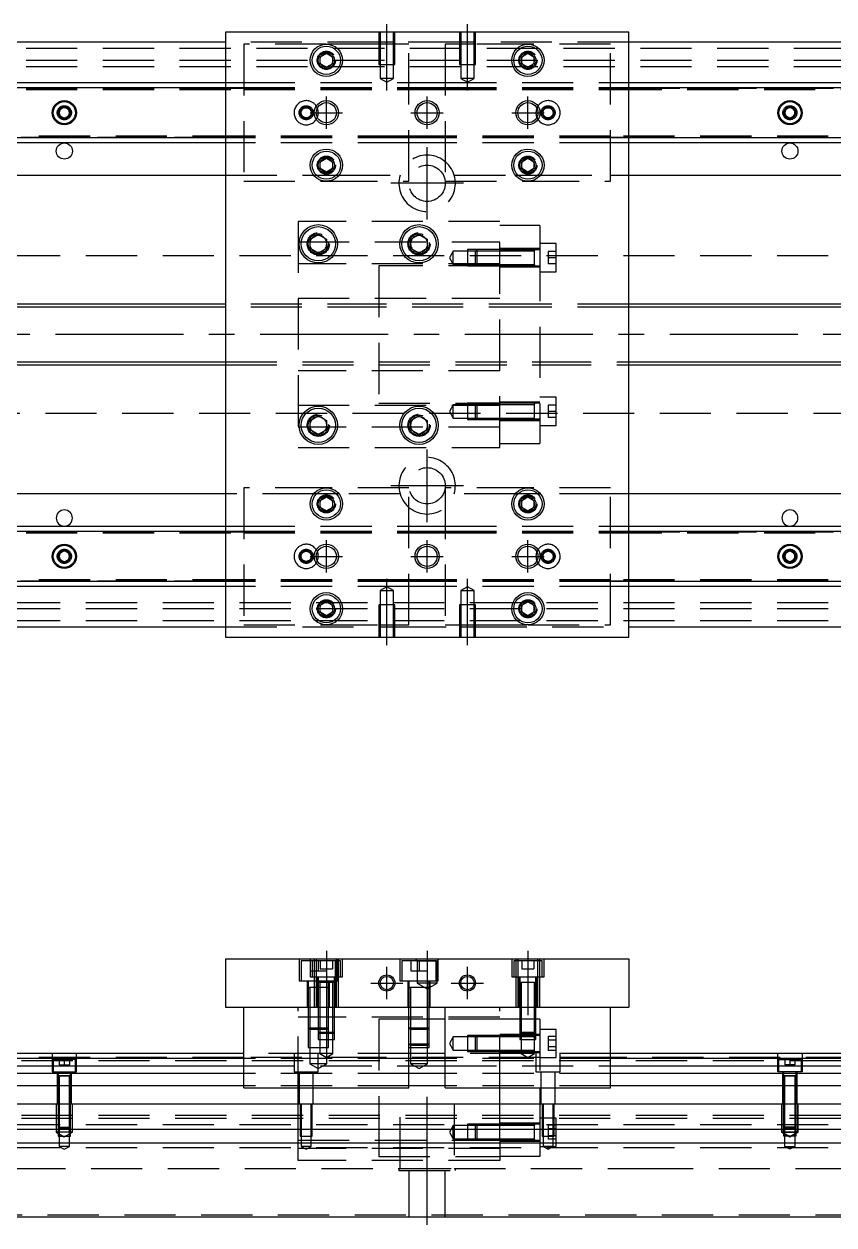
# Model space of a CAD drawing. Extents: x -11 to 782, y -251 to 77.
# Drawn here: x 190 to 390.9, y -220.8 to 77 of the extents above; entities that cross this region are included whole.
import ezdxf

# ---------------------------------------------------------------- set-up
doc = ezdxf.new("R2010")
doc.units = 0
doc.linetypes.add('CENTER', pattern=[50.8, 31.75, -6.35, 6.35, -6.35])
doc.linetypes.add('DASHED', pattern=[19.05, 12.7, -6.35])
doc.layers.get('0').update_dxf_attribs({"linetype": 'CONTINUOUS'})
doc.layers.add('CENTER', color=1, linetype='CENTER')

msp = doc.modelspace()

# ---------------------------------------------------------------- linework, layer by layer
at = {"color": 7, "linetype": 'CONTINUOUS'}
for p, q in [((340, 75), (240, 75)), ((240, 75), (240, -75)), ((340, -75), (340, 75)), ((240, 72.5), (0, 72.5)), ((580, 72.5), (340, 72.5)), ((263.5, 68.866026), (265, 69.73205)), ((263.5, 67.133974), (263.5, 68.866026)), ((265, 69.73205), (266.5, 68.866026)), ((266.5, 68.866026), (266.5, 67.133974)), ((313.5, 68.866026), (315, 69.73205)), ((313.5, 67.133974), (313.5, 68.866026)), ((315, 69.73205), (316.5, 68.866026)), ((316.5, 68.866026), (316.5, 67.133974)), ((265, 66.26795), (263.5, 67.133974)), ((266.5, 67.133974), (265, 66.26795)), ((315, 66.26795), (313.5, 67.133974)), ((316.5, 67.133974), (315, 66.26795)), ((0, 62.5), (240, 62.5)), ((0, 61.247728), (240, 61.247728)), ((340, 62.5), (580, 62.5)), ((340, 61.247728), (580, 61.247728)), ((198.75, 55.721688), (200, 56.443376)), ((198.75, 54.278312), (198.75, 55.721688)), ((200, 53.556624), (198.75, 54.278312)), ((200, 56.443376), (201.25, 55.721688)), ((201.25, 54.278312), (200, 53.556624)), ((201.25, 55.721688), (201.25, 54.278312)), ((378.75, 55.721688), (380, 56.443376)), ((378.75, 54.278312), (378.75, 55.721688)), ((380, 53.556624), (378.75, 54.278312)), ((380, 56.443376), (381.25, 55.721688)), ((381.25, 54.278312), (380, 53.556624)), ((381.25, 55.721688), (381.25, 54.278312)), ((240, 48.752272), (0, 48.752272)), ((580, 48.752272), (340, 48.752272)), ((240, 47.5), (0, 47.5)), ((580, 47.5), (340, 47.5)), ((263.5, 42.866026), (265, 43.73205)), ((263.5, 41.133974), (263.5, 42.866026)), ((265, 43.73205), (266.5, 42.866026)), ((266.5, 42.866026), (266.5, 41.133974)), ((313.5, 42.866026), (315, 43.73205)), ((313.5, 41.133974), (313.5, 42.866026)), ((315, 43.73205), (316.5, 42.866026)), ((316.5, 42.866026), (316.5, 41.133974)), ((176.708204, 39.5), (240, 39.5)), ((265, 40.26795), (263.5, 41.133974)), ((266.5, 41.133974), (265, 40.26795)), ((315, 40.26795), (313.5, 41.133974)), ((316.5, 41.133974), (315, 40.26795)), ((340, 39.5), (403.291796, 39.5)), ((261, 23.6547), (263, 24.809402)), ((263, 24.809402), (265, 23.6547)), ((286, 23.6547), (288, 24.809402)), ((288, 24.809402), (290, 23.6547)), ((261, 21.3453), (261, 23.6547)), ((263, 20.190598), (261, 21.3453)), ((265, 21.3453), (263, 20.190598)), ((265, 23.6547), (265, 21.3453)), ((286, 21.3453), (286, 23.6547)), ((288, 20.190598), (286, 21.3453)), ((290, 21.3453), (288, 20.190598)), ((290, 23.6547), (290, 21.3453)), ((240, 7.5), (40.5, 7.5)), ((530, 7.5), (340, 7.5)), ((40.5, -7.5), (240, -7.5)), ((340, -7.5), (530, -7.5)), ((308, -17.402558), (302, -17.402558)), ((261, -21.3453), (263, -20.190598)), ((263, -20.190598), (265, -21.3453)), ((286, -21.3453), (288, -20.190598)), ((288, -20.190598), (290, -21.3453)), ((302, -20.702558), (308, -20.702558)), ((261, -23.6547), (261, -21.3453)), ((263, -24.809402), (261, -23.6547)), ((265, -23.6547), (263, -24.809402)), ((265, -21.3453), (265, -23.6547)), ((286, -23.6547), (286, -21.3453)), ((288, -24.809402), (286, -23.6547)), ((290, -23.6547), (288, -24.809402)), ((290, -21.3453), (290, -23.6547)), ((240, -39.5), (176.708204, -39.5)), ((263.5, -41.133974), (265, -40.26795)), ((263.5, -42.866026), (263.5, -41.133974)), ((265, -40.26795), (266.5, -41.133974)), ((266.5, -41.133974), (266.5, -42.866026)), ((313.5, -41.133974), (315, -40.26795)), ((313.5, -42.866026), (313.5, -41.133974)), ((315, -40.26795), (316.5, -41.133974)), ((316.5, -41.133974), (316.5, -42.866026)), ((403.291796, -39.5), (340, -39.5)), ((265, -43.73205), (263.5, -42.866026)), ((266.5, -42.866026), (265, -43.73205)), ((315, -43.73205), (313.5, -42.866026)), ((316.5, -42.866026), (315, -43.73205)), ((0, -47.5), (240, -47.5)), ((340, -47.5), (580, -47.5)), ((0, -48.752272), (240, -48.752272)), ((340, -48.752272), (580, -48.752272)), ((198.75, -54.278312), (200, -53.556624)), ((200, -53.556624), (201.25, -54.278312)), ((378.75, -54.278312), (380, -53.556624)), ((380, -53.556624), (381.25, -54.278312)), ((198.75, -55.721688), (198.75, -54.278312)), ((200, -56.443376), (198.75, -55.721688)), ((201.25, -55.721688), (200, -56.443376)), ((201.25, -54.278312), (201.25, -55.721688)), ((378.75, -55.721688), (378.75, -54.278312)), ((380, -56.443376), (378.75, -55.721688)), ((381.25, -55.721688), (380, -56.443376)), ((381.25, -54.278312), (381.25, -55.721688)), ((240, -61.247728), (0, -61.247728)), ((240, -62.5), (0, -62.5)), ((580, -61.247728), (340, -61.247728)), ((580, -62.5), (340, -62.5)), ((263.5, -67.133974), (265, -66.26795)), ((263.5, -68.866026), (263.5, -67.133974)), ((265, -66.26795), (266.5, -67.133974)), ((266.5, -67.133974), (266.5, -68.866026)), ((313.5, -67.133974), (315, -66.26795)), ((313.5, -68.866026), (313.5, -67.133974)), ((315, -66.26795), (316.5, -67.133974)), ((316.5, -67.133974), (316.5, -68.866026)), ((265, -69.73205), (263.5, -68.866026)), ((266.5, -68.866026), (265, -69.73205)), ((315, -69.73205), (313.5, -68.866026)), ((316.5, -68.866026), (315, -69.73205)), ((0, -72.5), (240, -72.5)), ((340, -72.5), (580, -72.5)), ((240, -75), (340, -75)), ((240, -154.8), (340, -154.8)), ((240, -154.8), (240, -166.8)), ((340, -154.8), (340, -166.8)), ((240, -166.8), (340, -166.8)), ((244.5, -186.8), (244.5, -166.8)), ((285.5, -186.8), (285.5, -166.8)), ((294.5, -186.8), (294.5, -166.8)), ((335.5, -186.8), (335.5, -166.8)), ((244.5, -178.3), (0, -178.3)), ((294.5, -178.3), (285.5, -178.3)), ((580, -178.3), (335.5, -178.3)), ((244.5, -179.552272), (0, -179.552272)), ((0, -181.32668), (244.5, -181.32668)), ((294.5, -179.552272), (285.5, -179.552272)), ((285.5, -181.32668), (294.5, -181.32668)), ((580, -179.552272), (335.5, -179.552272)), ((335.5, -181.32668), (580, -181.32668)), ((244.5, -183.223076), (0, -183.223076)), ((294.5, -183.223076), (285.5, -183.223076)), ((580, -183.223076), (335.5, -183.223076)), ((244.5, -186.277372), (0, -186.277372)), ((244.5, -186.8), (285.5, -186.8)), ((294.5, -186.277372), (285.5, -186.277372)), ((294.5, -186.8), (335.5, -186.8)), ((580, -186.277372), (335.5, -186.277372)), ((0, -190.8), (580, -190.8)), ((258, -193.55), (258.500006, -193.55)), ((580, -197.1), (0, -197.1)), ((580, -200.5), (0, -200.5)), ((0, -218.8), (580, -218.8))]:
    msp.add_line(p, q, dxfattribs=at)
at = {"color": 3, "linetype": 'DASHED'}
for p, q in [((278.000006, 75), (278.000006, 67)), ((278.35, 75), (278.35, 67)), ((281.65, 67), (281.65, 75)), ((281.999994, 67), (281.999994, 75)), ((298.000006, 75), (298.000006, 67)), ((298.35, 75), (298.35, 67)), ((301.65, 67), (301.65, 75)), ((301.999994, 67), (301.999994, 75)), ((278.000006, 72.5), (240, 72.5)), ((244.5, 72), (244.5, 38)), ((265, 72), (244.5, 72)), ((278.000006, 72), (265, 72)), ((281.999994, 72.5), (278.000006, 72.5)), ((281.999994, 72), (278.000006, 72)), ((298.000006, 72.5), (281.999994, 72.5)), ((285.5, 72), (281.999994, 72)), ((285.5, 38), (285.5, 72)), ((294.5, 72), (294.5, 38)), ((298.000006, 72), (294.5, 72)), ((301.999994, 72.5), (298.000006, 72.5)), ((301.999994, 72), (298.000006, 72)), ((340, 72.5), (301.999994, 72.5)), ((315, 72), (301.999994, 72)), ((335.5, 72), (315, 72)), ((335.5, 38), (335.5, 72)), ((0, 71), (580, 71)), ((0, 68), (580, 68)), ((0, 66.5), (580, 66.5)), ((266.973226, 68.326156), (267, 68)), ((278.000006, 67), (281.999994, 67)), ((278.35, 67), (278.35, 63.5)), ((281.65, 63.5), (281.65, 67)), ((298.000006, 67), (301.999994, 67)), ((298.35, 67), (298.35, 63.5)), ((301.65, 63.5), (301.65, 67)), ((316.973226, 68.326156), (317, 68)), ((281.65, 63.5), (278.35, 63.5)), ((278.35, 63.5), (280, 62.547372)), ((280, 62.547372), (281.65, 63.5)), ((301.65, 63.5), (298.35, 63.5)), ((298.35, 63.5), (300, 62.547372)), ((300, 62.547372), (301.65, 63.5)), ((0, 61.1147), (240, 61.1147)), ((0, 61.1), (244.5, 61.1)), ((0, 60.8), (244.5, 60.8)), ((240, 62.5), (244.5, 62.5)), ((240, 61.247728), (244.5, 61.247728)), ((240, 61.1147), (244.5, 61.1147)), ((244.5, 62.5), (285.5, 62.5)), ((244.5, 61.247728), (285.5, 61.247728)), ((244.5, 61.1147), (285.5, 61.1147)), ((244.5, 61.1), (285.5, 61.1)), ((244.5, 60.8), (285.5, 60.8)), ((285.5, 62.5), (294.5, 62.5)), ((285.5, 61.247728), (294.5, 61.247728)), ((285.5, 61.1147), (294.5, 61.1147)), ((285.5, 61.1), (294.5, 61.1)), ((285.5, 60.8), (294.5, 60.8)), ((294.5, 62.5), (335.5, 62.5)), ((294.5, 61.247728), (335.5, 61.247728)), ((294.5, 61.1147), (335.5, 61.1147)), ((294.5, 61.1), (335.5, 61.1)), ((294.5, 60.8), (335.5, 60.8)), ((335.5, 62.5), (340, 62.5)), ((335.5, 61.247728), (340, 61.247728)), ((335.5, 61.1147), (340, 61.1147)), ((335.5, 61.1), (580, 61.1)), ((335.5, 60.8), (580, 60.8)), ((340, 61.1147), (580, 61.1147)), ((198.5, 55), (198.52041, 55.24661)), ((378.5, 55), (378.52041, 55.24661)), ((244.5, 49.2), (0, 49.2)), ((244.5, 48.9), (0, 48.9)), ((240, 48.8853), (0, 48.8853)), ((244.5, 48.8853), (240, 48.8853)), ((244.5, 48.752272), (240, 48.752272)), ((285.5, 49.2), (244.5, 49.2)), ((285.5, 48.9), (244.5, 48.9)), ((285.5, 48.8853), (244.5, 48.8853)), ((285.5, 48.752272), (244.5, 48.752272)), ((294.5, 49.2), (285.5, 49.2)), ((294.5, 48.9), (285.5, 48.9)), ((294.5, 48.8853), (285.5, 48.8853)), ((294.5, 48.752272), (285.5, 48.752272)), ((335.5, 49.2), (294.5, 49.2)), ((335.5, 48.9), (294.5, 48.9)), ((335.5, 48.8853), (294.5, 48.8853)), ((335.5, 48.752272), (294.5, 48.752272)), ((580, 49.2), (335.5, 49.2)), ((580, 48.9), (335.5, 48.9)), ((340, 48.8853), (335.5, 48.8853)), ((340, 48.752272), (335.5, 48.752272)), ((580, 48.8853), (340, 48.8853)), ((244.5, 47.5), (240, 47.5)), ((285.5, 47.5), (244.5, 47.5)), ((294.5, 47.5), (285.5, 47.5)), ((335.5, 47.5), (294.5, 47.5)), ((340, 47.5), (335.5, 47.5)), ((266.973226, 42.326156), (267, 42)), ((313, 42), (313.030168, 42.346066)), ((240, 39.5), (261.877502, 39.5)), ((261.877502, 39.5), (262.55051, 39.5)), ((262.55051, 39.5), (267.44949, 39.5)), ((267.44949, 39.5), (268.122498, 39.5)), ((268.122498, 39.5), (283.291796, 39.5)), ((296.708204, 39.5), (311.877502, 39.5)), ((311.877502, 39.5), (312.55051, 39.5)), ((312.55051, 39.5), (317.44949, 39.5)), ((317.44949, 39.5), (318.122498, 39.5)), ((318.122498, 39.5), (335.5, 39.5)), ((335.5, 39.5), (340, 39.5)), ((244.5, 38), (265, 38)), ((265, 38), (285.5, 38)), ((294.5, 38), (315, 38)), ((315, 38), (335.5, 38)), ((258, 28), (258, -28)), ((308, 28), (258, 28)), ((308, -28), (308, 28)), ((318, 27), (308, 27)), ((318, 27), (318, 20.976176)), ((258, 23), (308, 23)), ((265.483582, 22.786038), (265.5, 22.5)), ((290.483582, 22.786038), (290.5, 22.5)), ((300, 21.052554), (300, 17.052564)), ((302.35, 21.052554), (300, 21.052554)), ((302.35, 21.052558), (302, 20.702558)), ((302.35, 21.052558), (302.35, 17.052558)), ((308, 21.052554), (302.35, 21.052554)), ((318, 21.302558), (308, 21.302558)), ((316.605, 21.052558), (308, 21.052556)), ((318, 20.976176), (308, 20.976176)), ((318, 21.052558), (316.595, 21.052558)), ((316.6, 17.052554), (316.6, 21.052564)), ((316.6, 17.052554), (316.6, 21.052564)), ((316.6, 20.702558), (316.6, 21.052564)), ((316.6, 20.836098), (316.6, 21.052558)), ((316.6, 21.052558), (316.6, 20.835892)), ((322, 22.552558), (318, 22.552558)), ((318, 20.976176), (318, -20.976176)), ((322, 15.552558), (322, 22.552558)), ((580, 19.5), (61.969694, 19.5)), ((296.5, 20.702558), (295.547372, 19.052558)), ((295.547372, 19.052558), (296.5, 17.402558)), ((296.5, 17.402558), (296.5, 20.702558)), ((300, 20.702558), (296.5, 20.702558)), ((302, 20.702558), (300, 20.702558)), ((302, 17.402558), (302, 20.702558)), ((308, 20.702558), (302, 20.702558)), ((308, 20.702558), (302, 20.702558)), ((316.6, 20.702558), (308, 20.702558)), ((316.6, 17.26902), (316.6, 20.836098)), ((316.6, 17.402558), (316.6, 20.702558)), ((320, 20.552558), (320, 19.052558)), ((322, 20.552558), (320, 20.552558)), ((322, 19.052558), (320, 19.052558)), ((320, 19.052558), (320, 17.552558)), ((308, 17.5), (258, 17.5)), ((278, 17), (278, -17)), ((308, 17), (278, 17)), ((296.5, 17.402558), (300, 17.402558)), ((300, 17.402558), (302, 17.402558)), ((300, 17.052564), (302.35, 17.052564)), ((302, 17.402558), (308, 17.402558)), ((302, 17.402558), (302.35, 17.052558)), ((302, 17.402558), (308, 17.402558)), ((302.35, 17.052564), (308, 17.052564)), ((308, 17.402558), (316.6, 17.402558)), ((308, 17.052562), (316.605, 17.052558)), ((308, 16.802558), (318, 16.802558)), ((316.595, 17.052558), (318, 17.052558)), ((316.6, 17.052554), (316.6, 17.402558)), ((316.6, 17.269268), (316.6, 17.052558)), ((316.6, 17.052558), (316.6, 17.26902)), ((318, 15.552558), (322, 15.552558)), ((322, 17.552558), (320, 17.552558)), ((258, 9), (308, 9)), ((278, 7.5), (240, 7.5)), ((278, 6.75), (240, 6.75)), ((318, 7.5), (278, 7.5)), ((318, 6.75), (278, 6.75)), ((340, 7.5), (318, 7.5)), ((340, 6.75), (318, 6.75)), ((240, -6.75), (278, -6.75)), ((240, -7.5), (278, -7.5)), ((278, -6.75), (318, -6.75)), ((278, -7.5), (318, -7.5)), ((318, -6.75), (340, -6.75)), ((318, -7.5), (340, -7.5)), ((308, -9), (258, -9)), ((258, -17.5), (308, -17.5)), ((278, -17), (308, -17)), ((296.5, -17.402558), (295.547372, -19.052558)), ((296.5, -20.702558), (296.5, -17.402558)), ((300, -17.402558), (296.5, -17.402558)), ((300, -17.052564), (300, -21.052554)), ((302.35, -17.052564), (300, -17.052564)), ((302, -17.402558), (300, -17.402558)), ((302.35, -17.052558), (302, -17.402558)), ((302, -20.702558), (302, -17.402558)), ((308, -17.402558), (302, -17.402558)), ((302.35, -17.052558), (302.35, -21.052558)), ((308, -17.052564), (302.35, -17.052564)), ((318, -16.802558), (308, -16.802558)), ((316.605, -17.052558), (308, -17.052562)), ((316.6, -17.402558), (308, -17.402558)), ((318, -17.052558), (316.595, -17.052558)), ((316.6, -21.052564), (316.6, -17.052554)), ((316.6, -17.402558), (316.6, -17.052554)), ((316.6, -17.26902), (316.6, -17.052558)), ((316.6, -17.052558), (316.6, -17.269226)), ((316.6, -20.836098), (316.6, -17.26902)), ((316.6, -20.702558), (316.6, -17.402558)), ((322, -15.552558), (318, -15.552558)), ((320, -17.552558), (320, -19.052558)), ((322, -17.552558), (320, -17.552558)), ((322, -22.552558), (322, -15.552558)), ((61.969694, -19.5), (580, -19.5)), ((295.547372, -19.052558), (296.5, -20.702558)), ((296.5, -20.702558), (300, -20.702558)), ((300, -20.702558), (302, -20.702558)), ((302, -20.702558), (302.35, -21.052558)), ((302, -20.702558), (308, -20.702558)), ((308, -20.702558), (316.6, -20.702558)), ((316.6, -21.052564), (316.6, -20.702558)), ((316.6, -20.83585), (316.6, -21.052558)), ((316.6, -21.052558), (316.6, -20.836098)), ((322, -19.052558), (320, -19.052558)), ((320, -19.052558), (320, -20.552558)), ((322, -20.552558), (320, -20.552558)), ((308, -23), (258, -23)), ((265.483582, -22.213962), (265.5, -22.5)), ((290.483582, -22.213962), (290.5, -22.5)), ((300, -21.052554), (302.35, -21.052554)), ((302.35, -21.052554), (308, -21.052554)), ((318, -20.976176), (308, -20.976176)), ((318, -20.976176), (308, -20.976176)), ((308, -21.052556), (316.605, -21.052558)), ((308, -21.302558), (318, -21.302558)), ((316.595, -21.052558), (318, -21.052558)), ((318, -20.976176), (318, -27)), ((318, -22.552558), (322, -22.552558)), ((258, -28), (308, -28)), ((308, -27), (318, -27)), ((244.5, -38), (244.5, -72)), ((265, -38), (244.5, -38)), ((285.5, -38), (265, -38)), ((285.5, -72), (285.5, -38)), ((315, -38), (294.5, -38)), ((294.5, -38), (294.5, -72)), ((335.5, -38), (315, -38)), ((335.5, -72), (335.5, -38)), ((261.877502, -39.5), (240, -39.5)), ((262.55051, -39.5), (261.877502, -39.5)), ((267.44949, -39.5), (262.55051, -39.5)), ((266.973226, -41.673844), (267, -42)), ((268.122498, -39.5), (267.44949, -39.5)), ((283.291796, -39.5), (268.122498, -39.5)), ((311.877502, -39.5), (296.708204, -39.5)), ((312.55051, -39.5), (311.877502, -39.5)), ((317.44949, -39.5), (312.55051, -39.5)), ((316.973226, -41.673844), (317, -42)), ((318.122498, -39.5), (317.44949, -39.5)), ((335.5, -39.5), (318.122498, -39.5)), ((340, -39.5), (335.5, -39.5)), ((240, -47.5), (244.5, -47.5)), ((244.5, -47.5), (285.5, -47.5)), ((285.5, -47.5), (294.5, -47.5)), ((294.5, -47.5), (335.5, -47.5)), ((335.5, -47.5), (340, -47.5)), ((0, -48.8853), (240, -48.8853)), ((0, -48.9), (244.5, -48.9)), ((0, -49.2), (244.5, -49.2)), ((240, -48.752272), (244.5, -48.752272)), ((240, -48.8853), (244.5, -48.8853)), ((244.5, -48.752272), (285.5, -48.752272)), ((244.5, -48.8853), (285.5, -48.8853)), ((244.5, -48.9), (285.5, -48.9)), ((244.5, -49.2), (285.5, -49.2)), ((285.5, -48.752272), (294.5, -48.752272)), ((285.5, -48.8853), (294.5, -48.8853)), ((285.5, -48.9), (294.5, -48.9)), ((285.5, -49.2), (294.5, -49.2)), ((294.5, -48.752272), (335.5, -48.752272)), ((294.5, -48.8853), (335.5, -48.8853)), ((294.5, -48.9), (335.5, -48.9)), ((294.5, -49.2), (335.5, -49.2)), ((335.5, -48.752272), (340, -48.752272)), ((335.5, -48.8853), (340, -48.8853)), ((335.5, -48.9), (580, -48.9)), ((335.5, -49.2), (580, -49.2)), ((340, -48.8853), (580, -48.8853)), ((198.5, -55), (198.52041, -54.75339)), ((378.5, -55), (378.52041, -54.75339)), ((244.5, -60.8), (0, -60.8)), ((244.5, -61.1), (0, -61.1)), ((240, -61.1147), (0, -61.1147)), ((244.5, -61.1147), (240, -61.1147)), ((244.5, -61.247728), (240, -61.247728)), ((244.5, -62.5), (240, -62.5)), ((285.5, -60.8), (244.5, -60.8)), ((285.5, -61.1), (244.5, -61.1)), ((285.5, -61.1147), (244.5, -61.1147)), ((285.5, -61.247728), (244.5, -61.247728)), ((285.5, -62.5), (244.5, -62.5)), ((294.5, -60.8), (285.5, -60.8)), ((294.5, -61.1), (285.5, -61.1)), ((294.5, -61.1147), (285.5, -61.1147)), ((294.5, -61.247728), (285.5, -61.247728)), ((294.5, -62.5), (285.5, -62.5)), ((335.5, -60.8), (294.5, -60.8)), ((335.5, -61.1), (294.5, -61.1)), ((335.5, -61.1147), (294.5, -61.1147)), ((335.5, -61.247728), (294.5, -61.247728)), ((335.5, -62.5), (294.5, -62.5)), ((580, -60.8), (335.5, -60.8)), ((580, -61.1), (335.5, -61.1)), ((340, -61.1147), (335.5, -61.1147)), ((340, -61.247728), (335.5, -61.247728)), ((340, -62.5), (335.5, -62.5)), ((580, -61.1147), (340, -61.1147)), ((280, -62.547372), (278.35, -63.5)), ((278.35, -63.5), (280, -63.5)), ((278.35, -63.5), (278.35, -67)), ((281.65, -63.5), (280, -62.547372)), ((280, -63.5), (281.65, -63.5)), ((281.65, -67), (281.65, -63.5)), ((300, -62.547372), (298.35, -63.5)), ((298.35, -63.5), (300, -63.5)), ((298.35, -63.5), (298.35, -67)), ((301.65, -63.5), (300, -62.547372)), ((300, -63.5), (301.65, -63.5)), ((301.65, -67), (301.65, -63.5)), ((580, -66.5), (0, -66.5)), ((580, -68), (0, -68)), ((266.973226, -67.673844), (267, -68)), ((281.999994, -67), (278.000006, -67)), ((278.000006, -67), (278.000006, -75)), ((278.35, -67), (278.35, -75)), ((281.65, -75), (281.65, -67)), ((281.999994, -75), (281.999994, -67)), ((301.999994, -67), (298.000006, -67)), ((298.000006, -67), (298.000006, -75)), ((298.35, -67), (298.35, -75)), ((301.65, -75), (301.65, -67)), ((301.999994, -75), (301.999994, -67)), ((316.973226, -67.673844), (317, -68)), ((580, -71), (0, -71)), ((240, -72.5), (278.000006, -72.5)), ((244.5, -72), (265, -72)), ((265, -72), (278.000006, -72)), ((278.000006, -72), (281.999994, -72)), ((278.000006, -72.5), (281.999994, -72.5)), ((281.999994, -72), (285.5, -72)), ((281.999994, -72.5), (298.000006, -72.5)), ((294.5, -72), (298.000006, -72)), ((298.000006, -72), (301.999994, -72)), ((298.000006, -72.5), (301.999994, -72.5)), ((301.999994, -72), (315, -72)), ((301.999994, -72.5), (340, -72.5)), ((315, -72), (335.5, -72)), ((258.25, -154.8), (258.25, -160.3)), ((261, -154.8), (261, -159.3)), ((262.000006, -154.8), (262.000006, -155.3)), ((262.5, -154.8), (262.5, -166.8)), ((267.5, -166.8), (267.5, -154.8)), ((267.75, -160.3), (267.75, -154.8)), ((267.999994, -155.3), (267.999994, -154.8)), ((269, -159.3), (269, -154.8)), ((283.25, -154.8), (283.25, -160.3)), ((287.5, -155.3), (287, -154.8)), ((292.5, -155.3), (293, -154.8)), ((292.75, -160.3), (292.75, -154.8)), ((311, -154.8), (311, -159.3)), ((312.000006, -154.8), (312.000006, -155.3)), ((312.5, -154.8), (312.5, -166.8)), ((317.5, -166.8), (317.5, -154.8)), ((317.999994, -155.3), (317.999994, -154.8)), ((319, -159.3), (319, -154.8)), ((261.5, -155.3), (258.75, -155.3)), ((258.75, -155.3), (258.75, -160.3)), ((261, -157.8), (263, -157.8)), ((268.5, -155.3), (261.5, -155.3)), ((261.5, -155.3), (261.5, -159.3)), ((262.000006, -155.3), (262.000006, -159.3)), ((263, -155.3), (263, -157.8)), ((263, -157.8), (265, -157.8)), ((263.5, -155.3), (263.5, -157.3)), ((263.5, -157.3), (265, -157.3)), ((265, -155.3), (265, -157.3)), ((265, -157.3), (266.5, -157.3)), ((265, -157.3), (265, -157.8)), ((266.5, -155.3), (266.5, -157.3)), ((267.25, -159.3), (267.25, -155.3)), ((267.999994, -159.3), (267.999994, -155.3)), ((268.5, -159.3), (268.5, -155.3)), ((292.25, -155.3), (283.75, -155.3)), ((283.75, -155.3), (283.75, -160.3)), ((286, -155.3), (286, -157.8)), ((286, -157.8), (288, -157.8)), ((287.5, -155.3), (287.5, -160.8)), ((287.5, -155.3), (292.5, -155.3)), ((288, -155.3), (288, -157.8)), ((288, -157.8), (290, -157.8)), ((290, -155.3), (290, -157.8)), ((292.25, -160.3), (292.25, -155.3)), ((292.5, -160.8), (292.5, -155.3)), ((318.5, -155.3), (311.5, -155.3)), ((311.5, -155.3), (311.5, -159.3)), ((312.000006, -155.3), (312.000006, -159.3)), ((313.5, -155.3), (313.5, -157.3)), ((313.5, -157.3), (315, -157.3)), ((315, -155.3), (315, -157.3)), ((315, -157.3), (316.5, -157.3)), ((316.5, -155.3), (316.5, -157.3)), ((317.999994, -159.3), (317.999994, -155.3)), ((318.5, -159.3), (318.5, -155.3)), ((258.25, -160.3), (267.75, -160.3)), ((260.25, -160.3), (260.25, -166.8)), ((260.5, -160.3), (260.5, -161.9)), ((261, -159.3), (269, -159.3)), ((262.000006, -159.3), (262.000006, -166.8)), ((262.75, -159.3), (262.75, -166.8)), ((267.000006, -160.7), (262.999994, -160.7)), ((267.000006, -160.7), (262.999994, -160.7)), ((267.000006, -160.7), (262.999994, -160.7)), ((263, -159.3), (263, -160.7)), ((263, -160.695), (263, -160.7)), ((263.216708, -160.7), (263, -160.7)), ((263, -160.7), (263, -166.8)), ((263, -160.7), (263, -160.705)), ((266.783332, -160.7), (263.216708, -160.7)), ((263.35, -160.7), (263.35, -166.8)), ((265.5, -160.7), (265.5, -160.3)), ((265.5, -161.9), (265.5, -160.7)), ((265.75, -166.8), (265.75, -160.3)), ((266.65, -166.8), (266.65, -160.7)), ((267, -160.7), (266.783332, -160.7)), ((267, -160.7), (267, -159.3)), ((267, -160.7), (267, -160.695)), ((267, -166.8), (267, -160.7)), ((267, -160.705), (267, -160.7)), ((267.25, -166.8), (267.25, -159.3)), ((267.999994, -166.8), (267.999994, -159.3)), ((283.25, -160.3), (292.75, -160.3)), ((285.25, -160.3), (285.25, -166.8)), ((285.5, -160.3), (285.5, -161.9)), ((292.5, -160.8), (287.5, -160.8)), ((287.5, -160.8), (290, -162.243376)), ((290, -162.243376), (292.5, -160.8)), ((290.5, -161.9), (290.5, -160.3)), ((290.75, -166.8), (290.75, -160.3)), ((311, -159.3), (319, -159.3)), ((312.000006, -159.3), (312.000006, -166.8)), ((312.75, -159.3), (312.75, -166.8)), ((317.000006, -160.7), (312.999994, -160.7)), ((317.000006, -160.7), (312.999994, -160.7)), ((317.000006, -160.7), (312.999994, -160.7)), ((317.000006, -160.7), (312.999994, -160.7)), ((313, -159.3), (313, -160.7)), ((313, -160.695), (313, -160.7)), ((313, -160.7), (313.216462, -160.7)), ((313.216708, -160.7), (313, -160.7)), ((313, -160.7), (313, -160.705)), ((313, -160.7), (313, -166.8)), ((316.783332, -160.7), (313.216708, -160.7)), ((313.35, -160.7), (313.35, -166.8)), ((316.65, -166.8), (316.65, -160.7)), ((317, -160.7), (316.783332, -160.7)), ((316.783538, -160.7), (317, -160.7)), ((317, -160.7), (317, -159.3)), ((317, -160.7), (317, -160.695)), ((317, -160.705), (317, -160.7)), ((317, -166.8), (317, -160.7)), ((317.25, -166.8), (317.25, -159.3)), ((317.999994, -166.8), (317.999994, -159.3)), ((265.500006, -161.9), (260.499994, -161.9)), ((262.000006, -161.9), (260.499994, -161.9)), ((260.5, -161.895), (260.5, -161.9)), ((260.5, -161.9), (260.757448, -161.9)), ((260.757468, -161.9), (260.5, -161.9)), ((260.5, -161.9), (260.5, -161.905)), ((260.5, -161.9), (260.5, -166.8)), ((261.999766, -161.9), (260.757468, -161.9)), ((260.9, -161.9), (260.9, -166.8)), ((263, -161.9), (261.999766, -161.9)), ((263, -161.9), (262.000006, -161.9)), ((263.35, -161.9), (263, -161.9)), ((263.350064, -161.9), (263, -161.9)), ((265.500006, -161.9), (263.35, -161.9)), ((265.242552, -161.9), (263.350064, -161.9)), ((265.1, -166.8), (265.1, -161.9)), ((265.5, -161.9), (265.242552, -161.9)), ((265.242602, -161.9), (265.5, -161.9)), ((265.5, -161.9), (265.5, -161.895)), ((265.5, -161.905), (265.5, -161.9)), ((265.5, -166.8), (265.5, -161.9)), ((290.500006, -161.9), (285.499994, -161.9)), ((290.500006, -161.9), (285.499994, -161.9)), ((285.5, -161.895), (285.5, -161.9)), ((285.5, -161.9), (285.757448, -161.9)), ((285.757468, -161.9), (285.5, -161.9)), ((285.5, -161.9), (285.5, -166.8)), ((285.5, -161.9), (285.5, -161.905)), ((290.242552, -161.9), (285.757468, -161.9)), ((285.9, -161.9), (285.9, -166.8)), ((290.1, -166.8), (290.1, -161.9)), ((290.5, -161.9), (290.242552, -161.9)), ((290.242602, -161.9), (290.5, -161.9)), ((290.5, -161.9), (290.5, -161.895)), ((290.5, -166.8), (290.5, -161.9)), ((290.5, -161.905), (290.5, -161.9)), ((258, -186.8), (258, -166.8)), ((308, -169.3), (258, -169.3)), ((260.5, -166.8), (260.5, -171.9)), ((260.500006, -166.8), (260.500006, -171.900006)), ((260.9, -166.8), (260.9, -172.3)), ((263, -166.8), (263, -172.95)), ((263.000006, -166.8), (263.000002, -172.95)), ((263.35, -166.8), (263.35, -173.3)), ((265.1, -172.3), (265.1, -166.8)), ((265.499994, -171.900006), (265.499994, -166.8)), ((265.5, -171.9), (265.5, -166.8)), ((266.65, -173.3), (266.65, -166.8)), ((266.999998, -172.95), (266.999994, -166.8)), ((267, -172.95), (267, -166.8)), ((285.9, -166.8), (285.9, -172.3)), ((290.1, -172.3), (290.1, -166.8)), ((290.499994, -171.900006), (290.499994, -166.8)), ((290.5, -171.9), (290.5, -166.8)), ((308, -186.8), (308, -166.8)), ((313, -166.8), (313, -172.95)), ((313.000006, -166.8), (313.000006, -172.950006)), ((313.35, -166.8), (313.35, -173.3)), ((316.65, -173.3), (316.65, -166.8)), ((316.999994, -172.950006), (316.999994, -166.8)), ((317, -172.95), (317, -166.8)), ((260.5, -171.9), (263, -171.9)), ((260.5, -171.9), (260.9, -172.3)), ((260.500006, -171.900006), (260.500006, -176.8)), ((263, -172.3), (260.9, -172.3)), ((260.9, -172.3), (260.9, -176.8)), ((263, -171.9), (263.35, -171.9)), ((263.35, -172.3), (263, -172.3)), ((263.35, -171.9), (265.5, -171.9)), ((265.1, -172.3), (263.35, -172.3)), ((265.1, -172.3), (265.5, -171.9)), ((265.1, -176.8), (265.1, -172.3)), ((265.499994, -173.3), (265.499994, -171.900006)), ((278, -169.8), (278, -200.5)), ((285.5, -169.8), (278, -169.8)), ((285.9, -169.8), (285.5, -169.8)), ((285.5, -171.9), (290.5, -171.9)), ((285.5, -171.9), (285.9, -172.3)), ((290.1, -169.8), (285.9, -169.8)), ((290.1, -172.3), (285.9, -172.3)), ((285.9, -172.3), (285.9, -176.8)), ((290.5, -169.8), (290.1, -169.8)), ((290.1, -172.3), (290.5, -171.9)), ((290.1, -176.8), (290.1, -172.3)), ((290.499994, -176.8), (290.499994, -171.900006)), ((294.5, -169.8), (290.5, -169.8)), ((308, -169.8), (294.5, -169.8)), ((313, -169.8), (308, -169.8)), ((313.35, -169.8), (313, -169.8)), ((316.65, -169.8), (313.35, -169.8)), ((317, -169.8), (316.65, -169.8)), ((318, -169.8), (317, -169.8)), ((318, -169.8), (318, -186.8)), ((322, -172.3), (318, -172.3)), ((322, -179.3), (322, -172.3)), ((263, -172.95), (267, -172.95)), ((263, -172.95), (263.35, -173.3)), ((263.000002, -172.95), (263.000006, -174.8)), ((263.000006, -174.8), (266.999994, -174.8)), ((266.65, -173.3), (263.35, -173.3)), ((263.35, -173.3), (263.35, -174.8)), ((263.35, -174.8), (263.35, -178.3)), ((265.499994, -174.8), (265.499994, -173.3)), ((265.499994, -176.8), (265.499994, -174.8)), ((266.65, -173.3), (267, -172.95)), ((266.65, -174.8), (266.65, -173.3)), ((266.65, -178.3), (266.65, -174.8)), ((266.999994, -174.8), (266.999998, -172.95)), ((296.5, -174.15), (295.547372, -175.8)), ((296.5, -177.45), (296.5, -174.15)), ((300, -174.15), (296.5, -174.15)), ((302.35, -173.800002), (300, -173.800006)), ((300, -173.800006), (300, -177.799994)), ((302, -174.15), (300, -174.15)), ((302.35, -173.8), (302, -174.15)), ((302, -177.45), (302, -174.15)), ((308, -174.15), (302, -174.15)), ((302.35, -173.8), (302.35, -177.8)), ((308, -173.8), (302.35, -173.8)), ((308, -173.800006), (302.35, -173.800002)), ((318, -173.55), (308, -173.55)), ((313.000006, -173.8), (308, -173.8)), ((313.000006, -174.15), (308, -174.15)), ((313, -172.95), (317, -172.95)), ((313, -172.95), (313.35, -173.3)), ((313.000006, -172.950006), (313.000006, -174.8)), ((316.6, -173.8), (313.000006, -173.8)), ((316.6, -174.15), (313.000006, -174.15)), ((313.000006, -174.8), (316.999994, -174.8)), ((316.65, -173.3), (313.35, -173.3)), ((313.35, -173.3), (313.35, -174.8)), ((313.35, -174.8), (313.35, -178.3)), ((316.6, -173.8), (316.595, -173.8)), ((316.6, -174.8), (316.6, -173.799994)), ((316.6, -175.8), (316.6, -173.799994)), ((316.6, -177.800006), (316.6, -173.799994)), ((316.999994, -173.8), (316.6, -173.8)), ((316.605, -173.8), (316.6, -173.8)), ((316.6, -177.800006), (316.6, -174.8)), ((316.65, -173.3), (317, -172.95)), ((316.65, -174.8), (316.65, -173.3)), ((316.65, -178.3), (316.65, -174.8)), ((316.999994, -174.8), (316.999994, -172.950006)), ((318, -173.8), (316.999994, -173.8)), ((320, -174.06795), (320, -174.933974)), ((322, -174.06795), (320, -174.06795)), ((322, -174.933974), (320, -174.933974)), ((320, -174.933974), (320, -176.666026)), ((197, -178.3), (197, -182.8)), ((203, -182.8), (203, -178.3)), ((263.35, -178.3), (244.5, -178.3)), ((257, -178.3), (257, -182.8)), ((260.500006, -176.8), (265.499994, -176.8)), ((260.9, -176.8), (260.9, -180.8)), ((263, -182.8), (263, -178.3)), ((266.65, -178.3), (263.35, -178.3)), ((263.35, -178.3), (265, -179.252628)), ((265, -179.252628), (266.65, -178.3)), ((265.1, -180.8), (265.1, -176.8)), ((285.5, -178.3), (266.65, -178.3)), ((285.5, -175.9), (290.5, -175.9)), ((285.5, -175.9), (285.9, -176.3)), ((285.500006, -176.8), (290.499994, -176.8)), ((290.1, -176.3), (285.9, -176.3)), ((285.9, -176.8), (285.9, -180.8)), ((290.1, -176.3), (290.5, -175.9)), ((290.1, -180.8), (290.1, -176.8)), ((313.35, -178.3), (294.5, -178.3)), ((295.547372, -175.8), (296.5, -177.45)), ((296.5, -177.45), (300, -177.45)), ((300, -177.45), (302, -177.45)), ((300, -177.799994), (302.35, -177.799998)), ((302, -177.45), (308, -177.45)), ((302, -177.45), (302.35, -177.8)), ((302, -177.45), (308, -177.45)), ((302.35, -177.799998), (308, -177.799994)), ((302.35, -177.8), (308, -177.799998)), ((308, -177.45), (316.6, -177.45)), ((308, -177.799998), (316.605, -177.8)), ((308, -178.05), (318, -178.05)), ((316.65, -178.3), (313.35, -178.3)), ((313.35, -178.3), (315, -179.252628)), ((315, -179.252628), (316.65, -178.3)), ((316.595, -177.8), (318, -177.8)), ((335.5, -178.3), (316.65, -178.3)), ((317, -178.3), (317, -182.8)), ((320, -176.666026), (320, -177.53205)), ((322, -176.666026), (320, -176.666026)), ((322, -177.53205), (320, -177.53205)), ((323, -182.8), (323, -178.3)), ((377, -182.8), (377, -178.3)), ((383, -178.3), (383, -182.8)), ((36.99, -180.05), (529.995, -180.05)), ((244.5, -179.3), (40.5, -179.3)), ((202.75, -179.8), (197.25, -179.8)), ((197.25, -179.8), (197.25, -182.8)), ((198.75, -179.8), (198.75, -181.1)), ((198.75, -181.1), (200, -181.1)), ((200, -179.8), (200, -181.1)), ((200, -181.1), (201.25, -181.1)), ((201.25, -179.8), (201.25, -181.1)), ((202.75, -182.8), (202.75, -179.8)), ((278, -179.3), (244.5, -179.3)), ((285.5, -179.552272), (244.5, -179.552272)), ((244.5, -181.32668), (285.5, -181.32668)), ((265.1, -180.8), (260.9, -180.8)), ((260.9, -180.8), (263, -182.012436)), ((263, -182.012436), (265.1, -180.8)), ((318, -179.3), (278, -179.3)), ((290.1, -180.8), (285.9, -180.8)), ((285.9, -180.8), (288, -182.012436)), ((288, -182.012436), (290.1, -180.8)), ((335.5, -179.552272), (294.5, -179.552272)), ((294.5, -181.32668), (335.5, -181.32668)), ((318, -179.3), (322, -179.3)), ((335.5, -179.3), (322, -179.3)), ((530.005, -179.3), (335.5, -179.3)), ((377.25, -179.8), (382.75, -179.8)), ((377.25, -182.8), (377.25, -179.8)), ((378.75, -179.8), (378.75, -181.1)), ((380, -181.1), (378.75, -181.1)), ((380, -179.8), (380, -181.1)), ((381.25, -181.1), (380, -181.1)), ((381.25, -179.8), (381.25, -181.1)), ((382.75, -179.8), (382.75, -182.8)), ((197, -182.8), (203, -182.8)), ((198.25, -182.8), (198.25, -190.8)), ((201.500006, -183.8), (198.499994, -183.8)), ((199.998804, -183.8), (198.499994, -183.8)), ((198.5, -182.8), (198.5, -183.8)), ((198.5, -183.795), (198.5, -183.8)), ((198.5, -183.8), (198.62467, -183.8)), ((198.624678, -183.8), (198.5, -183.8)), ((198.5, -183.8), (198.5, -183.805)), ((198.5, -183.8), (198.5, -190.8)), ((198.62467, -183.8), (201.375392, -183.8)), ((199.998804, -183.8), (198.624678, -183.8)), ((198.75, -183.8), (198.75, -190.8)), ((201.500006, -183.8), (199.998804, -183.8)), ((201.37533, -183.8), (199.998804, -183.8)), ((201.25, -190.8), (201.25, -183.8)), ((201.5, -183.8), (201.37533, -183.8)), ((201.375392, -183.8), (201.5, -183.8)), ((201.5, -183.8), (201.5, -182.8)), ((201.5, -183.8), (201.5, -183.795)), ((201.5, -183.805), (201.5, -183.8)), ((201.5, -190.8), (201.5, -183.8)), ((201.75, -190.8), (201.75, -182.8)), ((285.5, -183.223076), (244.5, -183.223076)), ((257, -182.8), (263, -182.8)), ((258.25, -182.8), (258.25, -190.8)), ((261.75, -190.8), (261.75, -182.8)), ((335.5, -183.223076), (294.5, -183.223076)), ((317, -182.8), (323, -182.8)), ((318.25, -182.8), (318.25, -190.8)), ((321.75, -190.8), (321.75, -182.8)), ((383, -182.8), (377, -182.8)), ((378.25, -190.8), (378.25, -182.8)), ((378.499994, -183.8), (381.500006, -183.8)), ((378.499994, -183.8), (380.001196, -183.8)), ((378.5, -183.8), (378.5, -182.8)), ((378.5, -183.8), (378.5, -183.795)), ((378.624608, -183.8), (378.5, -183.8)), ((378.5, -183.8), (378.62467, -183.8)), ((378.5, -183.805), (378.5, -183.8)), ((378.5, -190.8), (378.5, -183.8)), ((381.37533, -183.8), (378.624608, -183.8)), ((378.62467, -183.8), (380.001196, -183.8)), ((378.75, -190.8), (378.75, -183.8)), ((380.001196, -183.8), (381.500006, -183.8)), ((380.001196, -183.8), (381.375322, -183.8)), ((381.25, -183.8), (381.25, -190.8)), ((381.375322, -183.8), (381.5, -183.8)), ((381.5, -183.8), (381.37533, -183.8)), ((381.5, -182.8), (381.5, -183.8)), ((381.5, -183.795), (381.5, -183.8)), ((381.5, -183.8), (381.5, -183.805)), ((381.5, -183.8), (381.5, -190.8)), ((381.75, -182.8), (381.75, -190.8)), ((285.5, -186.277372), (244.5, -186.277372)), ((258, -190.8), (258, -186.8)), ((335.5, -186.277372), (294.5, -186.277372)), ((308, -190.8), (308, -186.8)), ((318, -186.8), (318, -190.8)), ((36.99, -193.55), (529.995, -193.55)), ((198, -190.8), (198, -197.8)), ((198, -190.8), (198, -197.8)), ((198.5, -190.8), (198.5, -196.55)), ((198.500006, -190.8), (198.500002, -196.55)), ((198.75, -190.8), (198.75, -196.8)), ((201.25, -196.8), (201.25, -190.8)), ((201.499998, -196.55), (201.499994, -190.8)), ((201.5, -196.55), (201.5, -190.8)), ((202, -197.8), (202, -190.8)), ((202, -197.8), (202, -190.8)), ((258, -197.1), (258, -190.8)), ((258.500006, -190.8), (258.500006, -197.1)), ((258.75, -190.8), (258.75, -198.8)), ((261.25, -198.8), (261.25, -190.8)), ((261.499994, -197.1), (261.499994, -190.8)), ((283.291796, -206.8), (283.291796, -190.8)), ((296.708204, -190.8), (296.708204, -206.8)), ((308, -197.1), (308, -190.8)), ((318, -190.8), (318, -197.1)), ((318.500006, -190.8), (318.500006, -197.1)), ((318.75, -190.8), (318.75, -198.8)), ((321.25, -198.8), (321.25, -190.8)), ((321.499994, -197.1), (321.499994, -190.8)), ((378, -197.8), (378, -190.8)), ((378, -190.8), (378, -197.8)), ((378.5, -196.55), (378.5, -190.8)), ((378.500002, -196.55), (378.500006, -190.8)), ((378.75, -196.8), (378.75, -190.8)), ((381.25, -190.8), (381.25, -196.8)), ((381.499994, -190.8), (381.499998, -196.55)), ((381.5, -190.8), (381.5, -196.55)), ((382, -190.8), (382, -197.8)), ((382, -197.8), (382, -190.8)), ((580, -195.95), (0, -195.95)), ((36.99, -194.3), (529.995, -194.3)), ((258, -194.3), (258.500006, -194.3)), ((296.5, -196.15), (295.547372, -197.8)), ((296.5, -199.45), (296.5, -196.15)), ((300, -196.15), (296.5, -196.15)), ((302.35, -195.800002), (300, -195.800006)), ((300, -195.800006), (300, -199.799994)), ((302, -196.15), (300, -196.15)), ((302.35, -195.8), (302, -196.15)), ((302, -199.45), (302, -196.15)), ((308, -196.15), (302, -196.15)), ((302.35, -195.8), (302.35, -199.8)), ((308, -195.8), (302.35, -195.8)), ((308, -195.800006), (302.35, -195.800002)), ((318, -195.55), (308, -195.55)), ((316.6, -195.8), (308, -195.8)), ((316.6, -196.15), (308, -196.15)), ((316.6, -195.8), (316.595, -195.8)), ((316.6, -197.1), (316.6, -195.799994)), ((316.6, -197.8), (316.6, -195.799994)), ((316.6, -199.800006), (316.6, -195.799994)), ((316.6, -195.8), (316.6, -196.016668)), ((316.6, -196.016708), (316.6, -195.8)), ((316.605, -195.8), (316.6, -195.8)), ((318, -195.8), (316.6, -195.8)), ((316.6, -197.099824), (316.6, -196.016708)), ((318.500006, -194.3), (318, -194.3)), ((321.499994, -194.3), (318.500006, -194.3)), ((320, -196.06795), (320, -196.933974)), ((322, -196.06795), (320, -196.06795)), ((322, -194.3), (321.499994, -194.3)), ((322, -197.1), (322, -194.3)), ((202, -197.8), (198, -197.8)), ((198, -197.8), (200, -198.9547)), ((202, -197.8), (198, -197.8)), ((198, -197.8), (200, -198.9547)), ((198.5, -196.55), (201.5, -196.55)), ((198.5, -196.55), (198.75, -196.8)), ((198.500002, -196.55), (198.500006, -197.1)), ((198.500006, -197.1), (198.500006, -198.8)), ((198.500006, -198.8), (201.499994, -198.8)), ((201.25, -196.8), (198.75, -196.8)), ((198.75, -196.8), (198.75, -198.8)), ((198.75, -198.8), (198.75, -201.3)), ((200, -198.9547), (202, -197.8)), ((200, -198.9547), (202, -197.8)), ((201.25, -196.8), (201.5, -196.55)), ((201.25, -198.8), (201.25, -196.8)), ((201.25, -201.3), (201.25, -198.8)), ((201.499994, -197.1), (201.499998, -196.55)), ((201.499994, -198.8), (201.499994, -197.1)), ((258, -199.8), (258, -197.1)), ((258.500006, -197.1), (258.500006, -198.8)), ((258.500006, -198.8), (261.499994, -198.8)), ((258.75, -198.8), (258.75, -201.3)), ((261.25, -201.3), (261.25, -198.8)), ((261.499994, -198.8), (261.499994, -197.1)), ((295.547372, -197.8), (296.5, -199.45)), ((296.5, -199.45), (300, -199.45)), ((300, -199.45), (302, -199.45)), ((302, -199.45), (308, -199.45)), ((302, -199.45), (302.35, -199.8)), ((308, -199.8), (308, -197.1)), ((308, -199.45), (316.6, -199.45)), ((316.6, -197.59999), (316.6, -197.099824)), ((316.6, -197.659954), (316.6, -197.1)), ((316.6, -198.00001), (316.6, -197.59999)), ((316.6, -197.940046), (316.6, -197.659954)), ((316.6, -199.79932), (316.6, -197.940046)), ((316.6, -199.583332), (316.6, -198.00001)), ((318, -197.1), (318, -200.5)), ((318.500006, -197.1), (318.500006, -198.8)), ((318.500006, -198.8), (321.499994, -198.8)), ((318.75, -198.8), (318.75, -201.3)), ((320, -196.933974), (320, -198.666026)), ((322, -196.933974), (320, -196.933974)), ((322, -198.666026), (320, -198.666026)), ((320, -198.666026), (320, -199.53205)), ((321.25, -201.3), (321.25, -198.8)), ((321.499994, -198.8), (321.499994, -197.1)), ((322, -200.5), (322, -197.1)), ((378, -197.8), (382, -197.8)), ((380, -198.9547), (378, -197.8)), ((382, -197.8), (378, -197.8)), ((378, -197.8), (380, -198.9547)), ((381.5, -196.55), (378.5, -196.55)), ((378.75, -196.8), (378.5, -196.55)), ((378.500006, -197.1), (378.500002, -196.55)), ((378.500006, -198.8), (378.500006, -197.1)), ((381.499994, -198.8), (378.500006, -198.8)), ((378.75, -196.8), (381.25, -196.8)), ((378.75, -198.8), (378.75, -196.8)), ((378.75, -201.3), (378.75, -198.8)), ((382, -197.8), (380, -198.9547)), ((380, -198.9547), (382, -197.8)), ((381.5, -196.55), (381.25, -196.8)), ((381.25, -196.8), (381.25, -198.8)), ((381.25, -198.8), (381.25, -201.3)), ((381.499998, -196.55), (381.499994, -197.1)), ((381.499994, -197.1), (381.499994, -198.8)), ((580, -201.65), (0, -201.65)), ((201.25, -201.3), (198.75, -201.3)), ((198.75, -201.3), (200, -202.021688)), ((200, -202.021688), (201.25, -201.3)), ((258, -199.8), (308, -199.8)), ((258, -200.5), (258, -199.8)), ((258, -204.8), (258, -200.5)), ((308, -201.808332), (258, -201.808332)), ((261.25, -201.3), (258.75, -201.3)), ((258.75, -201.3), (260, -202.021688)), ((260, -202.021688), (261.25, -201.3)), ((278, -200.5), (278, -203.8)), ((308, -199.8), (308, -200.5)), ((308, -199.8), (316.6, -199.8)), ((308, -200.05), (318, -200.05)), ((308, -200.5), (308, -204.8)), ((316.595, -199.8), (316.6, -199.8)), ((316.6, -199.583292), (316.6, -199.8)), ((316.6, -199.8), (316.6, -199.583332)), ((316.6, -199.800006), (316.6, -199.79932)), ((316.6, -199.8), (316.605, -199.8)), ((316.6, -199.8), (318, -199.8)), ((318, -200.5), (318, -203.8)), ((318, -201.3), (318.75, -201.3)), ((321.25, -201.3), (318.75, -201.3)), ((318.75, -201.3), (320, -202.021688)), ((322, -199.53205), (320, -199.53205)), ((320, -202.021688), (321.25, -201.3)), ((321.25, -201.3), (322, -201.3)), ((322, -201.3), (322, -200.5)), ((378.75, -201.3), (381.25, -201.3)), ((380, -202.021688), (378.75, -201.3)), ((381.25, -201.3), (380, -202.021688)), ((308, -204.8), (258, -204.8)), ((278, -203.8), (308, -203.8)), ((318, -203.8), (308, -203.8)), ((73.291796, -206.8), (283.291796, -206.8)), ((283, -206.8), (283, -207.3)), ((283, -207.3), (297, -207.3)), ((283.291796, -206.8), (296.708204, -206.8)), ((285.5, -207.3), (285.5, -218.8)), ((294.5, -218.8), (294.5, -207.3)), ((296.708204, -206.8), (343.291796, -206.8)), ((297, -207.3), (297, -206.8)), ((343.291796, -206.8), (523.291796, -206.8)), ((62.499994, -218.3), (580, -218.3))]:
    msp.add_line(p, q, dxfattribs=at)
at = {"color": 3, "linetype": 'CONTINUOUS'}
for p, q in [((240, 6.75), (40.5, 6.75)), ((530, 6.75), (340, 6.75)), ((40.5, -6.75), (240, -6.75)), ((340, -6.75), (530, -6.75))]:
    msp.add_line(p, q, dxfattribs=at)
at = {"color": 7, "linetype": 'CONTINUOUS'}
for centre, radius in [((265, 68), 4), ((265, 68), 3.5), ((315, 68), 4), ((315, 68), 3.5), ((200, 55), 3), ((200, 55), 2.75), ((265, 55), 2.5), ((290, 55), 3), ((290, 55), 2.5), ((315, 55), 2.5), ((380, 55), 3), ((380, 55), 2.75), ((200, 45.5), 2), ((265, 42), 4), ((265, 42), 3.5), ((315, 42), 4), ((315, 42), 3.5), ((380, 45.5), 2), ((263, 22.5), 4.75), ((288, 22.5), 4.75), ((263, 22.5), 4.25), ((288, 22.5), 4.25), ((263, -22.5), 4.75), ((288, -22.5), 4.75), ((263, -22.5), 4.25), ((288, -22.5), 4.25), ((265, -42), 4), ((265, -42), 3.5), ((315, -42), 4), ((315, -42), 3.5), ((200, -55), 3), ((200, -55), 2.75), ((265, -55), 2.5), ((290, -55), 3), ((290, -55), 2.5), ((315, -55), 2.5), ((380, -55), 3), ((380, -55), 2.75), ((265, -68), 4), ((265, -68), 3.5), ((315, -68), 4), ((315, -68), 3.5), ((280, -160.8), 1.65), ((300, -160.8), 1.65)]:
    msp.add_circle(centre, radius, dxfattribs=at)
at = {"color": 3, "linetype": 'DASHED'}
for centre, radius in [((265, 68), 2.25), ((265, 68), 2), ((315, 68), 2.25), ((315, 68), 2), ((200, 55), 1.75), ((260, 55), 1.75), ((320, 55), 1.75), ((380, 55), 1.75), ((200, 55), 1.5), ((260, 55), 1.5), ((260, 55), 1.25), ((320, 55), 1.5), ((320, 55), 1.25), ((380, 55), 1.5), ((265, 42), 2.25), ((265, 42), 2), ((290, 37.5), 4.5), ((315, 42), 2.25), ((315, 42), 2), ((263, 22.5), 2.75), ((263, 22.5), 2.5), ((288, 22.5), 2.75), ((288, 22.5), 2.5), ((263, -22.5), 2.75), ((263, -22.5), 2.5), ((288, -22.5), 2.75), ((288, -22.5), 2.5), ((290, -37.5), 4.5), ((265, -42), 2.25), ((265, -42), 2), ((315, -42), 2.25), ((315, -42), 2), ((200, -55), 1.75), ((200, -55), 1.5), ((260, -55), 1.75), ((260, -55), 1.5), ((320, -55), 1.75), ((320, -55), 1.5), ((380, -55), 1.75), ((380, -55), 1.5), ((260, -55), 1.25), ((320, -55), 1.25), ((265, -68), 2.25), ((265, -68), 2), ((315, -68), 2.25), ((315, -68), 2)]:
    msp.add_circle(centre, radius, dxfattribs=at)
at = {"color": 3, "linetype": 'CONTINUOUS'}
for centre, radius in [((265, 55), 3), ((315, 55), 3), ((265, -55), 3), ((315, -55), 3), ((280, -160.8), 2), ((300, -160.8), 2)]:
    msp.add_circle(centre, radius, dxfattribs=at)
at = {"color": 7, "linetype": 'CONTINUOUS'}
for centre, radius, start, end in [((265, 68), 1.65, 155.380023, 180), ((265, 68), 1.65, 144.619977, 155.380023), ((265, 68), 1.65, 95.380023, 144.619977), ((265, 68), 1.65, 84.619977, 95.380023), ((265, 68), 1.65, 35.380023, 84.619977), ((265, 68), 1.65, 24.619977, 35.380023), ((265, 68), 1.65, 335.380023, 24.619977), ((315, 68), 1.65, 155.380023, 180), ((315, 68), 1.65, 144.619977, 155.380023), ((315, 68), 1.65, 95.380023, 144.619977), ((315, 68), 1.65, 84.619977, 95.380023), ((315, 68), 1.65, 35.380023, 84.619977), ((315, 68), 1.65, 24.619977, 35.380023), ((315, 68), 1.65, 335.380023, 24.619977), ((265, 68), 1.65, 180, 204.619977), ((265, 68), 1.65, 204.619977, 215.380023), ((265, 68), 1.65, 215.380023, 264.619977), ((265, 68), 1.65, 264.619977, 275.380023), ((265, 68), 1.65, 275.380023, 324.619977), ((265, 68), 1.65, 324.619977, 335.380023), ((315, 68), 1.65, 180, 204.619977), ((315, 68), 1.65, 204.619977, 215.380023), ((315, 68), 1.65, 215.380023, 264.619977), ((315, 68), 1.65, 264.619977, 275.380023), ((315, 68), 1.65, 275.380023, 324.619977), ((315, 68), 1.65, 324.619977, 335.380023), ((200, 55), 1.25, 120, 180), ((200, 55), 1.25, 180, 240), ((200, 55), 1.25, 60, 120), ((200, 55), 1.25, 240, 300), ((200, 55), 1.25, 0, 60), ((200, 55), 1.25, 300, 0), ((380, 55), 1.25, 120, 180), ((380, 55), 1.25, 180, 240), ((380, 55), 1.25, 60, 120), ((380, 55), 1.25, 240, 300), ((380, 55), 1.25, 0, 60), ((380, 55), 1.25, 300, 0), ((265, 42), 1.65, 155.380023, 180), ((265, 42), 1.65, 180, 204.619977), ((265, 42), 1.65, 144.619977, 155.380023), ((265, 42), 1.65, 95.380023, 144.619977), ((265, 42), 1.65, 84.619977, 95.380023), ((265, 42), 1.65, 35.380023, 84.619977), ((265, 42), 1.65, 24.619977, 35.380023), ((265, 42), 1.65, 335.380023, 24.619977), ((315, 42), 1.65, 155.380023, 180), ((315, 42), 1.65, 180, 204.619977), ((315, 42), 1.65, 144.619977, 155.380023), ((315, 42), 1.65, 95.380023, 144.619977), ((315, 42), 1.65, 84.619977, 95.380023), ((315, 42), 1.65, 35.380023, 84.619977), ((315, 42), 1.65, 24.619977, 35.380023), ((315, 42), 1.65, 335.380023, 24.619977), ((265, 42), 1.65, 204.619977, 215.380023), ((265, 42), 1.65, 215.380023, 264.619977), ((265, 42), 1.65, 264.619977, 275.380023), ((265, 42), 1.65, 275.380023, 324.619977), ((265, 42), 1.65, 324.619977, 335.380023), ((315, 42), 1.65, 204.619977, 215.380023), ((315, 42), 1.65, 215.380023, 264.619977), ((315, 42), 1.65, 264.619977, 275.380023), ((315, 42), 1.65, 275.380023, 324.619977), ((315, 42), 1.65, 324.619977, 335.380023), ((263, 22.5), 2.1, 137.75279, 162.24721), ((263, 22.5), 2.1, 102.24721, 137.75279), ((263, 22.5), 2.1, 77.75279, 102.24721), ((263, 22.5), 2.1, 42.24721, 77.75279), ((263, 22.5), 2.1, 17.75279, 42.24721), ((288, 22.5), 2.1, 137.75279, 162.24721), ((288, 22.5), 2.1, 102.24721, 137.75279), ((288, 22.5), 2.1, 77.75279, 102.24721), ((288, 22.5), 2.1, 42.24721, 77.75279), ((288, 22.5), 2.1, 17.75279, 42.24721), ((263, 22.5), 2.1, 162.24721, 180), ((263, 22.5), 2.1, 180, 197.75279), ((263, 22.5), 2.1, 197.75279, 222.24721), ((263, 22.5), 2.1, 222.24721, 257.75279), ((263, 22.5), 2.1, 282.24721, 317.75279), ((263, 22.5), 2.1, 317.75279, 342.24721), ((263, 22.5), 2.1, 342.24721, 17.75279), ((288, 22.5), 2.1, 162.24721, 180), ((288, 22.5), 2.1, 180, 197.75279), ((288, 22.5), 2.1, 197.75279, 222.24721), ((288, 22.5), 2.1, 222.24721, 257.75279), ((288, 22.5), 2.1, 282.24721, 317.75279), ((288, 22.5), 2.1, 317.75279, 342.24721), ((288, 22.5), 2.1, 342.24721, 17.75279), ((263, 22.5), 2.1, 257.75279, 282.24721), ((288, 22.5), 2.1, 257.75279, 282.24721), ((263, -22.5), 2.1, 102.24721, 137.75279), ((263, -22.5), 2.1, 77.75279, 102.24721), ((263, -22.5), 2.1, 42.24721, 77.75279), ((288, -22.5), 2.1, 102.24721, 137.75279), ((288, -22.5), 2.1, 77.75279, 102.24721), ((288, -22.5), 2.1, 42.24721, 77.75279), ((263, -22.5), 2.1, 162.24721, 180), ((263, -22.5), 2.1, 180, 197.75279), ((263, -22.5), 2.1, 137.75279, 162.24721), ((263, -22.5), 2.1, 197.75279, 222.24721), ((263, -22.5), 2.1, 17.75279, 42.24721), ((263, -22.5), 2.1, 317.75279, 342.24721), ((263, -22.5), 2.1, 342.24721, 17.75279), ((288, -22.5), 2.1, 162.24721, 180), ((288, -22.5), 2.1, 180, 197.75279), ((288, -22.5), 2.1, 137.75279, 162.24721), ((288, -22.5), 2.1, 197.75279, 222.24721), ((288, -22.5), 2.1, 17.75279, 42.24721), ((288, -22.5), 2.1, 317.75279, 342.24721), ((288, -22.5), 2.1, 342.24721, 17.75279), ((263, -22.5), 2.1, 222.24721, 257.75279), ((263, -22.5), 2.1, 257.75279, 282.24721), ((263, -22.5), 2.1, 282.24721, 317.75279), ((288, -22.5), 2.1, 222.24721, 257.75279), ((288, -22.5), 2.1, 257.75279, 282.24721), ((288, -22.5), 2.1, 282.24721, 317.75279), ((265, -42), 1.65, 155.380023, 180), ((265, -42), 1.65, 144.619977, 155.380023), ((265, -42), 1.65, 95.380023, 144.619977), ((265, -42), 1.65, 84.619977, 95.380023), ((265, -42), 1.65, 35.380023, 84.619977), ((265, -42), 1.65, 24.619977, 35.380023), ((265, -42), 1.65, 335.380023, 24.619977), ((315, -42), 1.65, 155.380023, 180), ((315, -42), 1.65, 144.619977, 155.380023), ((315, -42), 1.65, 95.380023, 144.619977), ((315, -42), 1.65, 84.619977, 95.380023), ((315, -42), 1.65, 35.380023, 84.619977), ((315, -42), 1.65, 24.619977, 35.380023), ((315, -42), 1.65, 335.380023, 24.619977), ((200, -45.5), 2, 90, 270), ((200, -45.5), 2, 270, 90), ((265, -42), 1.65, 180, 204.619977), ((265, -42), 1.65, 204.619977, 215.380023), ((265, -42), 1.65, 215.380023, 264.619977), ((265, -42), 1.65, 264.619977, 275.380023), ((265, -42), 1.65, 275.380023, 324.619977), ((265, -42), 1.65, 324.619977, 335.380023), ((315, -42), 1.65, 180, 204.619977), ((315, -42), 1.65, 204.619977, 215.380023), ((315, -42), 1.65, 215.380023, 264.619977), ((315, -42), 1.65, 264.619977, 275.380023), ((315, -42), 1.65, 275.380023, 324.619977), ((315, -42), 1.65, 324.619977, 335.380023), ((380, -45.5), 2, 90, 270), ((380, -45.5), 2, 270, 90), ((200, -55), 1.25, 120, 180), ((200, -55), 1.25, 180, 240), ((200, -55), 1.25, 60, 120), ((200, -55), 1.25, 240, 300), ((200, -55), 1.25, 0, 60), ((200, -55), 1.25, 300, 0), ((380, -55), 1.25, 120, 180), ((380, -55), 1.25, 180, 240), ((380, -55), 1.25, 60, 120), ((380, -55), 1.25, 240, 300), ((380, -55), 1.25, 0, 60), ((380, -55), 1.25, 300, 0), ((265, -68), 1.65, 155.380023, 180), ((265, -68), 1.65, 180, 204.619977), ((265, -68), 1.65, 144.619977, 155.380023), ((265, -68), 1.65, 95.380023, 144.619977), ((265, -68), 1.65, 84.619977, 95.380023), ((265, -68), 1.65, 35.380023, 84.619977), ((265, -68), 1.65, 24.619977, 35.380023), ((265, -68), 1.65, 335.380023, 24.619977), ((315, -68), 1.65, 155.380023, 180), ((315, -68), 1.65, 180, 204.619977), ((315, -68), 1.65, 144.619977, 155.380023), ((315, -68), 1.65, 95.380023, 144.619977), ((315, -68), 1.65, 84.619977, 95.380023), ((315, -68), 1.65, 35.380023, 84.619977), ((315, -68), 1.65, 24.619977, 35.380023), ((315, -68), 1.65, 335.380023, 24.619977), ((265, -68), 1.65, 204.619977, 215.380023), ((265, -68), 1.65, 215.380023, 264.619977), ((265, -68), 1.65, 264.619977, 275.380023), ((265, -68), 1.65, 275.380023, 324.619977), ((265, -68), 1.65, 324.619977, 335.380023), ((315, -68), 1.65, 204.619977, 215.380023), ((315, -68), 1.65, 215.380023, 264.619977), ((315, -68), 1.65, 264.619977, 275.380023), ((315, -68), 1.65, 275.380023, 324.619977), ((315, -68), 1.65, 324.619977, 335.380023)]:
    msp.add_arc(centre, radius, start, end, dxfattribs=at)
at = {"color": 3, "linetype": 'DASHED'}
for centre, radius, start, end in [((260, 55), 3, 90, 326.44269), ((260, 55), 3, 33.55731, 90), ((260, 55), 3, 22.331645, 33.55731), ((320, 55), 3, 90, 326.44269), ((320, 55), 3, 33.55731, 90), ((320, 55), 3, 22.331645, 33.55731), ((260, 55), 3, 326.44269, 337.668355), ((260, 55), 3, 337.668355, 22.331645), ((320, 55), 3, 326.44269, 337.668355), ((320, 55), 3, 337.668355, 22.331645), ((290, 37.5), 7, 16.60155, 163.39845), ((290, 37.5), 7, 163.39845, 16.60155), ((290, -37.5), 7, 343.39845, 196.60155), ((290, -37.5), 7, 196.60155, 343.39845), ((260, -55), 3, 146.44269, 157.668355), ((260, -55), 3, 213.55731, 90), ((260, -55), 3, 90, 146.44269), ((320, -55), 3, 146.44269, 157.668355), ((320, -55), 3, 213.55731, 90), ((320, -55), 3, 90, 146.44269), ((260, -55), 3, 157.668355, 202.331645), ((260, -55), 3, 202.331645, 213.55731), ((320, -55), 3, 157.668355, 202.331645), ((320, -55), 3, 202.331645, 213.55731)]:
    msp.add_arc(centre, radius, start, end, dxfattribs=at)
at = {"layer": 'CENTER', "color": 1, "linetype": 'CENTER'}
for p, q in [((280, 60.547372), (280, 77)), ((300, 60.547372), (300, 77)), ((265, 51), (265, 59)), ((290, 51), (290, 59)), ((315, 51), (315, 59)), ((261, 55), (269, 55)), ((286, 55), (294, 55)), ((311, 55), (319, 55)), ((290, 28.5), (290, 46.5)), ((299, 37.5), (281, 37.5)), ((635.928927, 0), (-10.939157, 0)), ((290, -46.5), (290, -28.5)), ((299, -37.5), (281, -37.5)), ((265, -59), (265, -51)), ((290, -59), (290, -51)), ((315, -59), (315, -51)), ((261, -55), (269, -55)), ((286, -55), (294, -55)), ((311, -55), (319, -55)), ((280, -77), (280, -60.547372)), ((300, -77), (300, -60.547372)), ((265, -152.8), (265, -168.8)), ((290, -152.8), (290, -164.243376)), ((315, -152.8), (315, -168.8)), ((280, -164.8), (280, -156.8)), ((300, -164.8), (300, -156.8)), ((276, -160.8), (284, -160.8)), ((296, -160.8), (304, -160.8)), ((290, -220.8), (290, -188.8))]:
    msp.add_line(p, q, dxfattribs=at)

doc.saveas('drawing.dxf')
